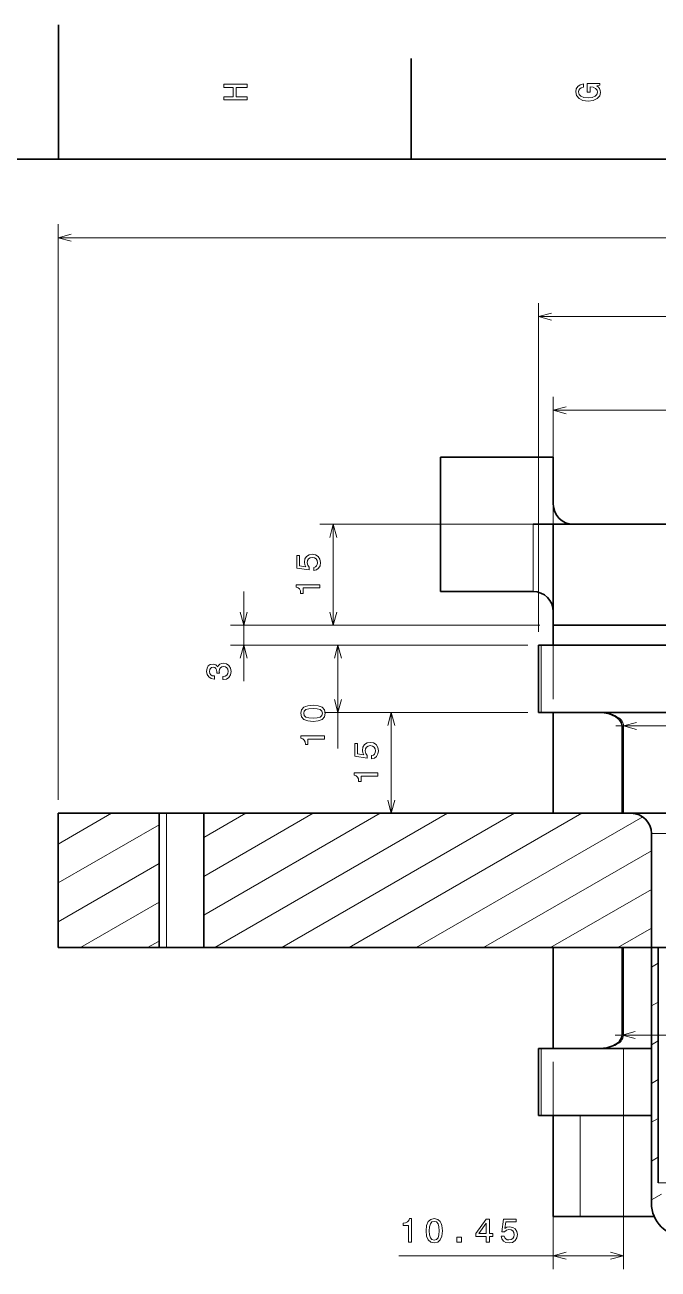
# Model space of a CAD drawing. Extents: x 0 to 841, y 0 to 594.
# Drawn here: x 415.5 to 509.8, y 408.8 to 594 of the extents above; entities that cross this region are included whole.
import ezdxf

# ---------------------------------------------------------------- set-up
doc = ezdxf.new("R2010")
doc.units = 0

msp = doc.modelspace()

# ---------------------------------------------------------------- linework, layer by layer
at = {"color": 7, "lineweight": 35}
for p, q in [((420.5, 574), (420.5, 594)), ((821, 574), (20, 574)), ((494.15, 519.68), (528.31, 519.68)), ((494.15, 504.68), (528.31, 504.68)), ((525.37, 501.68), (492.36, 501.68)), ((525.37, 491.68), (492.36, 491.68)), ((420.46, 456.68), (420.46, 476.68)), ((435.45, 476.68), (435.45, 456.68)), ((442.13, 476.68), (442.13, 456.68)), ((442.13, 476.68), (505.76, 476.68)), ((661.76, 476.68), (505.76, 476.68)), ((442.13, 456.68), (508.76, 456.68)), ((508.76, 456.68), (508.76, 418.68)), ((509.76, 456.68), (509.76, 421.68)), ((509.76, 456.68), (657.76, 456.68))]:
    msp.add_line(p, q, dxfattribs=at)
at = {"color": 7, "lineweight": 35, "ltscale": 0.375}
for p, q in [((473, 574), (473, 589)), ((494.15, 491.68), (494.15, 476.68)), ((494.15, 456.68), (494.15, 441.68)), ((494.15, 431.68), (494.15, 416.68))]:
    msp.add_line(p, q, dxfattribs=at)
at = {"color": 7, "lineweight": 13}
for p, q in [((420.46, 478.68), (420.46, 564.33)), ((420.46, 562.33), (747.06, 562.33)), ((491.94, 503.68), (491.94, 552.58)), ((491.94, 550.58), (675.16, 550.58)), ((494.15, 493.68), (494.15, 538.66)), ((494.15, 536.66), (673.37, 536.66)), ((492.15, 519.68), (459.39, 519.68)), ((492.15, 504.68), (446.07, 504.68)), ((492.15, 504.68), (459.39, 504.68)), ((490.36, 501.68), (446.07, 501.68)), ((490.36, 501.68), (460.09, 501.68)), ((490.36, 491.68), (460.09, 491.68)), ((490.36, 491.68), (468.02, 491.68)), ((503.46, 489.68), (527.88, 489.65)), ((532.78, 489.68), (504.6, 489.68)), ((436.57, 456.68), (436.57, 476.68)), ((442.13, 461.51), (468.4, 476.68)), ((443.76, 456.68), (478.4, 476.68)), ((453.76, 456.68), (488.4, 476.68)), ((463.76, 456.68), (498.4, 476.68)), ((473.76, 456.68), (507.47, 476.14)), ((658.76, 473.68), (508.76, 473.68)), ((483.76, 456.68), (508.76, 471.11)), ((504.6, 441.68), (504.6, 408.84)), ((494.15, 439.68), (494.15, 408.84)), ((509.76, 421.68), (657.76, 421.68)), ((471.17, 410.84), (504.6, 410.84))]:
    msp.add_line(p, q, dxfattribs=at)
at = {"color": 7, "lineweight": 35, "ltscale": 0.420053}
msp.add_line((477.35, 529.68), (494.15, 529.68), dxfattribs=at)
at = {"color": 7, "lineweight": 35, "ltscale": 0.499999}
msp.add_line((477.35, 509.68), (477.35, 529.68), dxfattribs=at)
at = {"color": 7, "lineweight": 35, "ltscale": 0.175}
msp.add_line((494.15, 522.68), (494.15, 529.68), dxfattribs=at)
at = {"color": 7, "lineweight": 13, "ltscale": 0.374999}
msp.add_line((461.39, 504.68), (461.39, 519.68), dxfattribs=at)
at = {"color": 7, "lineweight": 35, "ltscale": 0.075}
for p, q in [((494.15, 519.68), (491.15, 519.68)), ((494.15, 504.68), (494.15, 501.68))]:
    msp.add_line(p, q, dxfattribs=at)
at = {"color": 7, "lineweight": 13, "ltscale": 0.249999}
msp.add_line((491.15, 509.68), (491.15, 519.68), dxfattribs=at)
at = {"color": 7, "lineweight": 35, "ltscale": 0.374999}
msp.add_line((494.15, 504.68), (494.15, 519.68), dxfattribs=at)
at = {"color": 7, "lineweight": 13, "ltscale": 0.333634}
msp.add_line((448.07, 496.33), (448.07, 509.68), dxfattribs=at)
at = {"color": 7, "lineweight": 35, "ltscale": 0.345053}
msp.add_line((477.35, 509.68), (491.15, 509.68), dxfattribs=at)
at = {"color": 7, "lineweight": 13, "ltscale": 0.384322}
msp.add_line((462.09, 486.3), (462.09, 501.68), dxfattribs=at)
at = {"color": 7, "lineweight": 35, "ltscale": 0.010509}
for p, q in [((492.36, 501.68), (491.94, 501.68)), ((492.36, 491.68), (491.94, 491.68)), ((492.36, 441.68), (491.94, 441.68)), ((492.36, 431.68), (491.94, 431.68))]:
    msp.add_line(p, q, dxfattribs=at)
at = {"color": 7, "lineweight": 35, "ltscale": 0.25}
for p, q in [((491.94, 491.68), (491.94, 501.68)), ((491.94, 441.68), (491.94, 431.68))]:
    msp.add_line(p, q, dxfattribs=at)
at = {"color": 7, "lineweight": 13, "ltscale": 0.25}
for p, q in [((492.36, 491.68), (492.36, 501.68)), ((492.36, 441.68), (492.36, 431.68))]:
    msp.add_line(p, q, dxfattribs=at)
at = {"color": 7, "lineweight": 13, "ltscale": 0.375}
for p, q in [((470.02, 476.68), (470.02, 491.68)), ((498.15, 431.68), (498.15, 416.68))]:
    msp.add_line(p, q, dxfattribs=at)
at = {"color": 7, "lineweight": 13, "ltscale": 0.005254}
for p, q in [((504.39, 489.68), (504.6, 489.68)), ((504.6, 443.68), (504.39, 443.68))]:
    msp.add_line(p, q, dxfattribs=at)
at = {"color": 7, "lineweight": 35, "ltscale": 0.325}
for p, q in [((504.39, 476.68), (504.39, 489.68)), ((504.39, 456.68), (504.39, 443.68))]:
    msp.add_line(p, q, dxfattribs=at)
at = {"color": 7, "lineweight": 13, "ltscale": 0.325}
for p, q in [((504.6, 476.68), (504.6, 489.68)), ((504.6, 456.68), (504.6, 443.68))]:
    msp.add_line(p, q, dxfattribs=at)
at = {"color": 7, "lineweight": 35, "ltscale": 0.374861}
for p, q in [((420.46, 476.68), (435.45, 476.68)), ((420.46, 456.68), (435.45, 456.68))]:
    msp.add_line(p, q, dxfattribs=at)
at = {"color": 7, "lineweight": 13, "ltscale": 0.229237}
msp.add_line((420.46, 472.09), (428.4, 476.68), dxfattribs=at)
at = {"color": 7, "lineweight": 35, "ltscale": 0.027894}
for p, q in [((436.57, 476.68), (435.45, 476.68)), ((435.45, 456.68), (436.57, 456.68))]:
    msp.add_line(p, q, dxfattribs=at)
at = {"color": 7, "lineweight": 35, "ltscale": 0.138932}
for p, q in [((442.13, 476.68), (436.57, 476.68)), ((442.13, 456.68), (436.57, 456.68))]:
    msp.add_line(p, q, dxfattribs=at)
at = {"color": 7, "lineweight": 13, "ltscale": 0.469776}
msp.add_line((442.13, 467.28), (458.4, 476.68), dxfattribs=at)
at = {"color": 7, "lineweight": 13, "ltscale": 0.181101}
msp.add_line((442.13, 473.05), (448.4, 476.68), dxfattribs=at)
at = {"color": 7, "lineweight": 13, "ltscale": 0.432852}
for p, q in [((420.46, 466.32), (435.45, 474.97)), ((420.46, 460.54), (435.45, 469.2))]:
    msp.add_line(p, q, dxfattribs=at)
at = {"color": 7, "lineweight": 35, "ltscale": 0.425}
msp.add_line((508.76, 456.68), (508.76, 473.68), dxfattribs=at)
at = {"color": 7, "lineweight": 13, "ltscale": 0.433013}
msp.add_line((493.76, 456.68), (508.76, 465.34), dxfattribs=at)
at = {"color": 7, "lineweight": 13, "ltscale": 0.33759}
msp.add_line((423.76, 456.68), (435.45, 463.43), dxfattribs=at)
at = {"color": 7, "lineweight": 13, "ltscale": 0.144338}
msp.add_line((503.76, 456.68), (508.76, 459.56), dxfattribs=at)
at = {"color": 7, "lineweight": 13, "ltscale": 0.048915}
msp.add_line((433.76, 456.68), (435.45, 457.65), dxfattribs=at)
at = {"color": 7, "lineweight": 35, "ltscale": 0.025}
msp.add_line((508.76, 456.68), (509.76, 456.68), dxfattribs=at)
at = {"color": 7, "lineweight": 13, "ltscale": 0.028868}
for p, q in [((508.76, 453.79), (509.76, 454.37)), ((508.76, 430.69), (509.76, 431.27)), ((508.76, 424.92), (509.76, 425.5))]:
    msp.add_line(p, q, dxfattribs=at)
at = {"color": 7, "lineweight": 13, "ltscale": 0.028867}
for p, q in [((508.76, 448.01), (509.76, 448.59)), ((508.76, 442.24), (509.76, 442.82)), ((508.76, 436.47), (509.76, 437.05))]:
    msp.add_line(p, q, dxfattribs=at)
at = {"color": 8, "lineweight": 13}
msp.add_line((503.36, 443.68), (527.67, 443.68), dxfattribs=at)
at = {"color": 7, "lineweight": 13, "ltscale": 0.103921}
msp.add_line((508.76, 443.68), (504.6, 443.68), dxfattribs=at)
at = {"color": 7, "lineweight": 35, "ltscale": 0.410011}
msp.add_line((508.76, 441.68), (492.36, 441.68), dxfattribs=at)
at = {"color": 7, "lineweight": 35, "ltscale": 0.044833}
msp.add_line((494.15, 431.68), (492.36, 431.68), dxfattribs=at)
at = {"color": 7, "lineweight": 35, "ltscale": 0.1}
for p, q in [((498.15, 431.68), (494.15, 431.68)), ((494.15, 416.68), (498.15, 416.68))]:
    msp.add_line(p, q, dxfattribs=at)
at = {"color": 7, "lineweight": 35, "ltscale": 0.265179}
msp.add_line((498.15, 431.68), (508.76, 431.68), dxfattribs=at)
at = {"color": 7, "lineweight": 13, "ltscale": 0.043354}
msp.add_line((508.76, 419.15), (510.26, 420.01), dxfattribs=at)
at = {"color": 7, "lineweight": 35, "ltscale": 0.275613}
msp.add_line((498.15, 416.68), (509.18, 416.68), dxfattribs=at)
at = {"color": 7, "lineweight": 13}
for points in [[(448.58, 582.83), (448.58, 583.3), (446.94, 583.3), (446.94, 584.7), (448.58, 584.7), (448.58, 585.16), (445.08, 585.16), (445.08, 584.7), (446.51, 584.7), (446.51, 583.3), (445.08, 583.3), (445.08, 582.83)], [(500.61, 584.92), (501.08, 585.01), (501.08, 585.26), (499.19, 585.26), (499.19, 583.98), (499.62, 583.98), (499.62, 584.77), (499.65, 584.77), (500.11, 584.71), (500.46, 584.55), (500.67, 584.3), (500.75, 583.99), (500.65, 583.65), (500.38, 583.38), (499.93, 583.21), (499.32, 583.15), (498.71, 583.21), (498.26, 583.38), (497.99, 583.65), (497.89, 584.02), (497.94, 584.27), (498.08, 584.48), (498.32, 584.63), (498.64, 584.72), (498.64, 585.22), (498.15, 585.08), (497.79, 584.84), (497.57, 584.49), (497.49, 584.05), (497.61, 583.48), (497.98, 583.04), (498.56, 582.76), (499.33, 582.67), (500.11, 582.76), (500.69, 583.04), (501.06, 583.45), (501.18, 583.96), (501.14, 584.25), (501.04, 584.51), (500.86, 584.73)], [(458.48, 512.79), (458.89, 512.9), (459.21, 513.15), (459.42, 513.51), (459.49, 513.98), (459.4, 514.49), (459.15, 514.89), (458.76, 515.14), (458.26, 515.23), (457.79, 515.15), (457.42, 514.91), (457.18, 514.53), (457.1, 514.04), (457.16, 513.66), (457.32, 513.37), (456.38, 513.51), (456.38, 515.04), (455.97, 515.04), (455.97, 513.17), (457.82, 512.89), (457.82, 513.3), (457.59, 513.59), (457.5, 513.96), (457.56, 514.29), (457.72, 514.53), (457.96, 514.69), (458.28, 514.74), (458.6, 514.69), (458.85, 514.53), (459, 514.28), (459.06, 513.96), (459.02, 513.7), (458.91, 513.49), (458.73, 513.34), (458.48, 513.26)], [(459.39, 510.22), (459.39, 510.68), (455.87, 510.68), (455.87, 510.33), (456.17, 510.24), (456.38, 510.06), (456.5, 509.78), (456.54, 509.4), (456.9, 509.4), (456.9, 510.22)], [(444.97, 496.58), (445, 496.58), (445.49, 496.66), (445.85, 496.89), (446.08, 497.27), (446.17, 497.76), (446.08, 498.29), (445.86, 498.68), (445.51, 498.93), (445.05, 499.02), (444.76, 498.98), (444.51, 498.87), (444.33, 498.69), (444.19, 498.45), (443.92, 498.78), (443.49, 498.89), (443.09, 498.82), (442.79, 498.6), (442.61, 498.25), (442.54, 497.76), (442.62, 497.31), (442.85, 496.96), (443.2, 496.73), (443.67, 496.66), (443.7, 496.66), (443.7, 497.11), (443.38, 497.15), (443.15, 497.28), (443.01, 497.49), (442.96, 497.79), (443, 498.05), (443.1, 498.24), (443.27, 498.36), (443.51, 498.4), (443.75, 498.36), (443.92, 498.24), (444.02, 498.02), (444.05, 497.74), (444.05, 497.54), (444.44, 497.54), (444.43, 497.79), (444.48, 498.11), (444.6, 498.34), (444.8, 498.48), (445.05, 498.53), (445.35, 498.48), (445.56, 498.33), (445.7, 498.1), (445.75, 497.79), (445.69, 497.47), (445.54, 497.24), (445.3, 497.1), (444.97, 497.04)], [(458.38, 490.34), (459.17, 490.42), (459.74, 490.65), (460.08, 491.03), (460.19, 491.56), (460.08, 492.08), (459.74, 492.45), (459.17, 492.69), (458.38, 492.77), (457.6, 492.69), (457.28, 492.59), (457.03, 492.45), (456.68, 492.08), (456.57, 491.56), (456.68, 491.03), (457.03, 490.65), (457.6, 490.42)], [(458.38, 490.83), (457.77, 490.87), (457.33, 490.99), (457.08, 491.22), (456.99, 491.56), (457.08, 491.89), (457.33, 492.12), (457.77, 492.24), (458.38, 492.28), (459, 492.24), (459.44, 492.12), (459.69, 491.89), (459.78, 491.56), (459.69, 491.22), (459.44, 490.99), (459, 490.87)], [(460.09, 487.73), (460.09, 488.19), (456.57, 488.19), (456.57, 487.85), (456.87, 487.75), (457.08, 487.57), (457.2, 487.3), (457.24, 486.91), (457.6, 486.91), (457.6, 487.73)], [(467.11, 484.79), (467.52, 484.9), (467.85, 485.15), (468.05, 485.51), (468.12, 485.98), (468.03, 486.49), (467.79, 486.89), (467.39, 487.14), (466.89, 487.23), (466.42, 487.15), (466.05, 486.91), (465.81, 486.53), (465.73, 486.04), (465.79, 485.66), (465.96, 485.37), (465.01, 485.51), (465.01, 487.04), (464.6, 487.04), (464.6, 485.17), (466.45, 484.89), (466.45, 485.3), (466.22, 485.59), (466.13, 485.96), (466.19, 486.29), (466.35, 486.53), (466.6, 486.69), (466.91, 486.74), (467.23, 486.69), (467.48, 486.53), (467.63, 486.28), (467.69, 485.96), (467.65, 485.7), (467.54, 485.49), (467.36, 485.34), (467.11, 485.26)], [(468.02, 482.22), (468.02, 482.68), (464.5, 482.68), (464.5, 482.33), (464.81, 482.24), (465.01, 482.06), (465.13, 481.78), (465.17, 481.4), (465.53, 481.4), (465.53, 482.22)], [(472.6, 412.84), (473.06, 412.84), (473.06, 416.37), (472.72, 416.37), (472.62, 416.06), (472.44, 415.86), (472.17, 415.73), (471.78, 415.69), (471.78, 415.34), (472.6, 415.34)], [(475.21, 414.55), (475.29, 413.76), (475.52, 413.2), (475.9, 412.85), (476.43, 412.74), (476.95, 412.85), (477.32, 413.2), (477.56, 413.76), (477.64, 414.55), (477.56, 415.34), (477.46, 415.65), (477.32, 415.91), (476.95, 416.25), (476.43, 416.37), (475.9, 416.25), (475.52, 415.91), (475.29, 415.34)], [(475.69, 414.55), (475.74, 415.16), (475.86, 415.6), (476.09, 415.86), (476.43, 415.95), (476.76, 415.86), (476.99, 415.6), (477.11, 415.16), (477.15, 414.55), (477.11, 413.94), (476.99, 413.5), (476.76, 413.24), (476.43, 413.16), (476.09, 413.24), (475.86, 413.5), (475.74, 413.94)], [(484.18, 412.84), (484.63, 412.84), (484.63, 413.71), (485.13, 413.71), (485.13, 414.12), (484.63, 414.12), (484.63, 416.27), (484.17, 416.27), (482.64, 414.16), (482.64, 413.71), (484.18, 413.71)], [(483.06, 414.12), (484.18, 415.68), (484.18, 414.12)], [(486.38, 413.76), (486.49, 413.34), (486.74, 413.02), (487.1, 412.82), (487.57, 412.74), (488.08, 412.83), (488.48, 413.08), (488.73, 413.48), (488.82, 413.98), (488.74, 414.45), (488.5, 414.82), (488.12, 415.05), (487.63, 415.14), (487.25, 415.08), (486.96, 414.91), (487.1, 415.86), (488.63, 415.86), (488.63, 416.27), (486.76, 416.27), (486.48, 414.41), (486.89, 414.41), (487.18, 414.65), (487.55, 414.74), (487.88, 414.68), (488.12, 414.52), (488.28, 414.27), (488.34, 413.95), (488.28, 413.64), (488.12, 413.39), (487.87, 413.23), (487.55, 413.18), (487.29, 413.21), (487.08, 413.33), (486.93, 413.51), (486.85, 413.76)], [(479.81, 412.84), (480.51, 412.84), (480.51, 413.6), (479.81, 413.6)]]:
    msp.add_lwpolyline(points, close=True, dxfattribs=at)
for points in [[(422.39, 562.84), (420.46, 562.33), (422.39, 561.81)], [(493.87, 551.1), (491.94, 550.58), (493.87, 550.06)], [(496.08, 537.18), (494.15, 536.66), (496.08, 536.14)], [(461.91, 517.74), (461.39, 519.68), (460.87, 517.74)], [(447.55, 506.61), (448.07, 504.68), (448.59, 506.61)], [(460.87, 506.61), (461.39, 504.68), (461.91, 506.61)], [(448.59, 499.74), (448.07, 501.68), (447.55, 499.74)], [(462.61, 499.74), (462.09, 501.68), (461.57, 499.74)], [(461.57, 493.61), (462.09, 491.68), (462.61, 493.61)], [(470.54, 489.74), (470.02, 491.68), (469.51, 489.74)], [(501.16, 491.68), (501.78, 491.64), (502.39, 491.54), (502.7, 491.46), (503.01, 491.36), (503.29, 491.24), (503.56, 491.1), (503.92, 490.86), (504.09, 490.72), (504.25, 490.56), (504.39, 490.37), (504.5, 490.16), (504.58, 489.93), (504.6, 489.68)], [(506.53, 490.19), (504.6, 489.68), (506.53, 489.16)], [(469.51, 478.61), (470.02, 476.68), (470.54, 478.61)], [(501.14, 441.68), (501.55, 441.69), (502.07, 441.75), (502.58, 441.86), (503.08, 442.02), (503.32, 442.12), (503.56, 442.25), (503.92, 442.49), (504.09, 442.63), (504.24, 442.79), (504.38, 442.98), (504.5, 443.19), (504.57, 443.42), (504.6, 443.68)], [(496.08, 411.36), (494.15, 410.84), (496.08, 410.33)], [(502.67, 410.33), (504.6, 410.84), (502.67, 411.36)]]:
    msp.add_lwpolyline(points, dxfattribs=at)
at = {"color": 7, "lineweight": 35}
for points in [[(504.39, 489.68), (504.37, 489.87), (504.32, 490.07), (504.17, 490.35), (503.97, 490.62), (503.71, 490.85), (503.42, 491.06), (502.99, 491.29), (502.52, 491.47), (502.03, 491.59), (501.44, 491.67), (501.14, 491.68)], [(501.14, 441.68), (501.63, 441.7), (502.12, 441.78), (502.59, 441.9), (503.04, 442.08), (503.46, 442.31), (503.74, 442.52), (503.99, 442.76), (504.18, 443.01), (504.32, 443.29), (504.37, 443.48), (504.39, 443.68)]]:
    msp.add_lwpolyline(points, dxfattribs=at)
at = {"color": 8, "lineweight": 13}
msp.add_lwpolyline([(506.32, 444.19), (504.39, 443.68), (506.32, 443.16)], dxfattribs=at)
at = {"color": 7, "lineweight": 35}
for centre, radius, start, end in [((497.15, 522.68), 3, 180, 270), ((491.15, 506.68), 3, 0, 90), ((505.76, 473.68), 3, 360, 90), ((513.76, 418.68), 5, 180, 270)]:
    msp.add_arc(centre, radius, start, end, dxfattribs=at)

doc.saveas('drawing.dxf')
